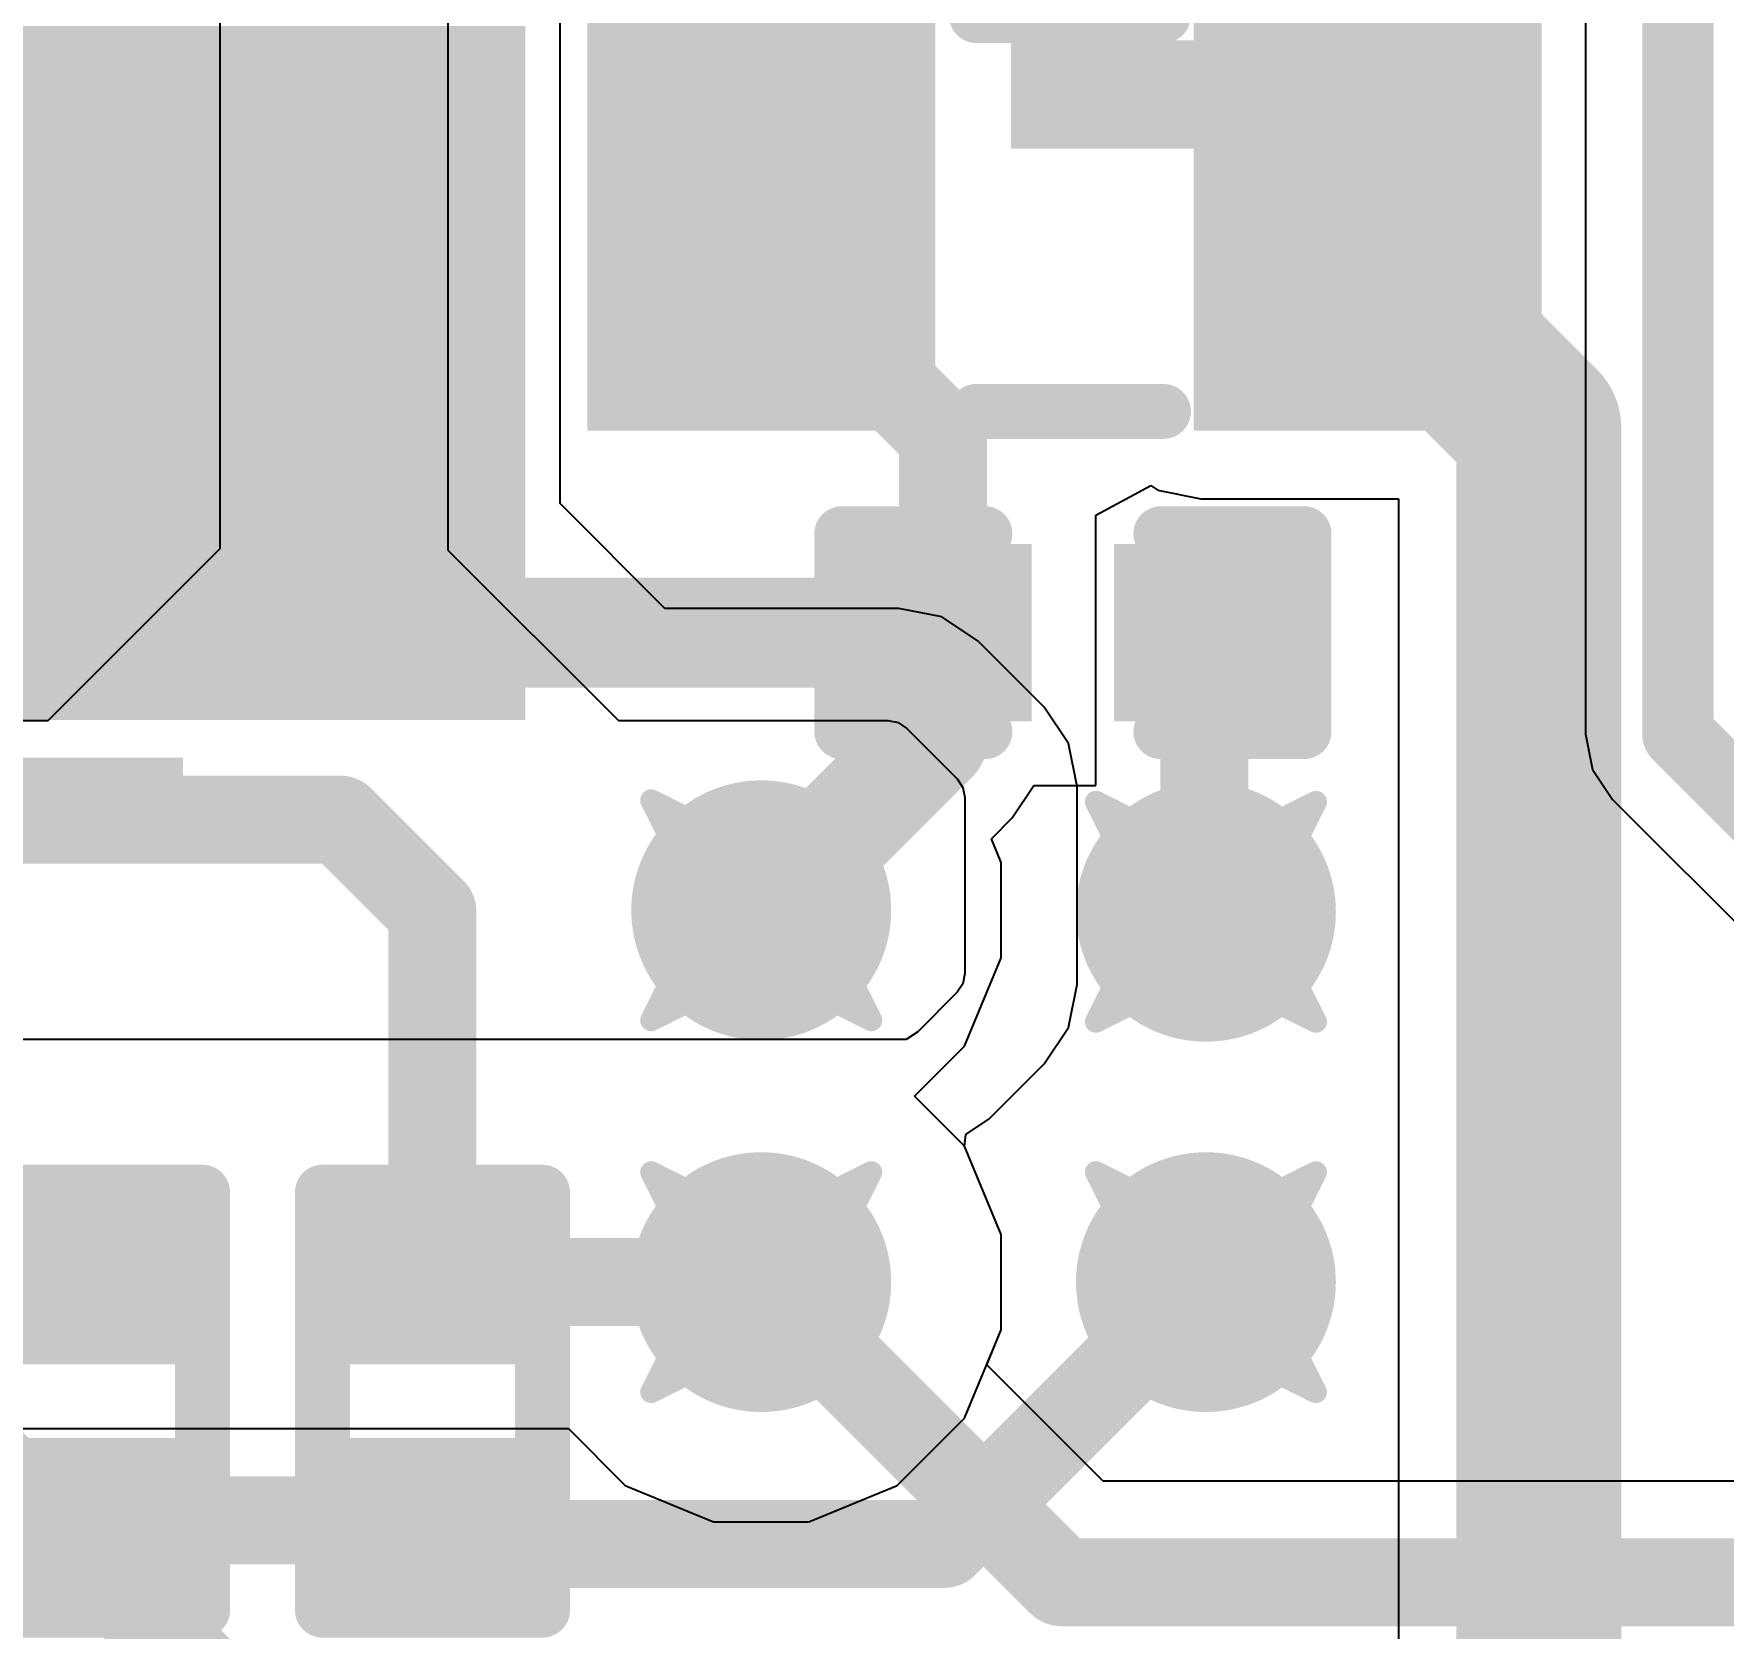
# Model space of a CAD drawing. Header units: inches. Extents: x -6 to 328, y -12 to 81.
# Drawn here: x 22.615 to 26.516, y 7.683 to 11.365 of the extents above; entities that cross this region are included whole.
import ezdxf

# ---------------------------------------------------------------- set-up
doc = ezdxf.new("R2010")
doc.units = ezdxf.units.IN
for name, color, linetype in [('Bottom Layer', 5, 'Continuous'), ('Bottom Overlay', 54, 'Continuous'), ('Drill Drawing', 1, 'Continuous'), ('Top Layer', 1, 'Continuous'), ('Top Overlay', 2, 'Continuous'), ('Top Paste', 8, 'Continuous'), ('Top Solder', 216, 'Continuous'), ('Via Holes', 16, 'Continuous')]:
    doc.layers.add(name, color=color, linetype=linetype)
doc.styles.add('Arial', font='', dxfattribs={"height": 0.2})
doc.styles.get('Arial').set_extended_font_data('Arial')

# ---------------------------------------------------------------- blocks, each defined once
blk = doc.blocks.new('LAN9255_ZMX019_9')
at = {"layer": 'Top Layer'}
for points in [[(5.09999996, 8.45000215), (5.09999996, 6.950002609999999), (4.90000036, 6.950002609999999), (4.90000036, 8.45000215)], [(5.49999916, 8.45000215), (5.49999916, 6.950002609999999), (5.29999956, 6.950002609999999), (5.29999956, 8.45000215)], [(5.900000899999999, 8.45000215), (5.900000899999999, 6.950002609999999), (5.7000013, 6.950002609999999), (5.7000013, 8.45000215)], [(6.300000099999999, 8.45000215), (6.300000099999999, 6.950002609999999), (6.100000499999999, 6.950002609999999), (6.100000499999999, 8.45000215)]]:
    blk.add_hatch(color=1, dxfattribs=at).paths.add_polyline_path(points)
at = {"layer": 'Top Paste'}
for points in [[(5.09999996, 8.45000215), (5.09999996, 6.950002609999999), (4.90000036, 6.950002609999999), (4.90000036, 8.45000215)], [(5.49999916, 8.45000215), (5.49999916, 6.950002609999999), (5.29999956, 6.950002609999999), (5.29999956, 8.45000215)], [(5.900000899999999, 8.45000215), (5.900000899999999, 6.950002609999999), (5.7000013, 6.950002609999999), (5.7000013, 8.45000215)], [(6.300000099999999, 8.45000215), (6.300000099999999, 6.950002609999999), (6.100000499999999, 6.950002609999999), (6.100000499999999, 8.45000215)]]:
    blk.add_hatch(color=8, dxfattribs=at).paths.add_polyline_path(points)
at = {"layer": 'Top Solder'}
for points in [[(5.20159996, 8.551602149999999), (5.20159996, 6.84840261), (4.79840036, 6.84840261), (4.79840036, 8.551602149999999)], [(5.601599159999999, 8.551602149999999), (5.601599159999999, 6.84840261), (5.198399559999999, 6.84840261), (5.198399559999999, 8.551602149999999)], [(6.0016009, 8.551602149999999), (6.0016009, 6.84840261), (5.5984013, 6.84840261), (5.5984013, 8.551602149999999)], [(6.4016001, 8.551602149999999), (6.4016001, 6.84840261), (5.9984005, 6.84840261), (5.9984005, 8.551602149999999)]]:
    blk.add_hatch(color=216, dxfattribs=at).paths.add_polyline_path(points)
blk = doc.blocks.new('R___0201_25')
at = {"layer": 'Top Layer'}
for points in [[(-0.40999791, 0.18499963), (-0.13999845, 0.18499963), (-0.13999845, -0.18499963), (-0.40999791, -0.18499963)], [(0.14000099, 0.18499963), (0.41000045, 0.18499963), (0.41000045, -0.18499963), (0.14000099, -0.18499963)]]:
    blk.add_hatch(color=1, dxfattribs=at).paths.add_polyline_path(points)
at = {"layer": 'Top Paste'}
for points in [[(-0.40999791, 0.18499963), (-0.13999845, 0.18499963), (-0.13999845, -0.18499963), (-0.40999791, -0.18499963)], [(0.14000099, 0.18499963), (0.41000045, 0.18499963), (0.41000045, -0.18499963), (0.14000099, -0.18499963)]]:
    blk.add_hatch(color=8, dxfattribs=at).paths.add_polyline_path(points)
at = {"layer": 'Top Solder'}
for points in [[(-0.46499907, 0.24000079), (-0.08499729, 0.24000079), (-0.08499729, -0.24000079), (-0.46499907, -0.24000079)], [(0.08499983, 0.24000079), (0.46500161, 0.24000079), (0.46500161, -0.24000079), (0.08499983, -0.24000079)]]:
    blk.add_hatch(color=216, dxfattribs=at).paths.add_polyline_path(points)
at = {"layer": 'Top Overlay'}
for points in [[(0.4826, 0.254, 0.127, 0.127, 0), (-0.4826, 0.254, 0.127, 0.127, 0)], [(-0.4826, -0.254, 0.127, 0.127, 0), (-0.4826, 0.254, 0.127, 0.127, 0)], [(0.4826, -0.254, 0.127, 0.127, 0), (0.4826, 0.254, 0.127, 0.127, 0)], [(0.4826, -0.254, 0.127, 0.127, 0), (-0.4826, -0.254, 0.127, 0.127, 0)]]:
    blk.add_lwpolyline(points, format="xyseb", dxfattribs=at)
for points in [[(-0.51435, 0.254, 0.0635, 0.0635, 1), (-0.4508499999999999, 0.254, 0.0635, 0.0635, 1)], [(-0.51435, 0.254, 0.0635, 0.0635, 1), (-0.4508499999999999, 0.254, 0.0635, 0.0635, 1)], [(0.4508499999999999, 0.254, 0.0635, 0.0635, 1), (0.51435, 0.254, 0.0635, 0.0635, 1)], [(0.4508499999999999, 0.254, 0.0635, 0.0635, 1), (0.51435, 0.254, 0.0635, 0.0635, 1)], [(-0.51435, -0.254, 0.0635, 0.0635, 1), (-0.4508499999999999, -0.254, 0.0635, 0.0635, 1)], [(-0.51435, -0.254, 0.0635, 0.0635, 1), (-0.4508499999999999, -0.254, 0.0635, 0.0635, 1)], [(0.4508499999999999, -0.254, 0.0635, 0.0635, 1), (0.51435, -0.254, 0.0635, 0.0635, 1)], [(0.4508499999999999, -0.254, 0.0635, 0.0635, 1), (0.51435, -0.254, 0.0635, 0.0635, 1)]]:
    blk.add_lwpolyline(points, format="xyseb", close=True, dxfattribs=at)
blk = doc.blocks.new('R___0201_26')
at = {"layer": 'Top Layer'}
for points in [[(-0.40999791, 0.18499963), (-0.13999845, 0.18499963), (-0.13999845, -0.18499963), (-0.40999791, -0.18499963)], [(0.14000099, 0.18499963), (0.41000045, 0.18499963), (0.41000045, -0.18499963), (0.14000099, -0.18499963)]]:
    blk.add_hatch(color=1, dxfattribs=at).paths.add_polyline_path(points)
at = {"layer": 'Top Paste'}
for points in [[(-0.40999791, 0.18499963), (-0.13999845, 0.18499963), (-0.13999845, -0.18499963), (-0.40999791, -0.18499963)], [(0.14000099, 0.18499963), (0.41000045, 0.18499963), (0.41000045, -0.18499963), (0.14000099, -0.18499963)]]:
    blk.add_hatch(color=8, dxfattribs=at).paths.add_polyline_path(points)
at = {"layer": 'Top Solder'}
for points in [[(-0.46499907, 0.24000079), (-0.08499729, 0.24000079), (-0.08499729, -0.24000079), (-0.46499907, -0.24000079)], [(0.08499983, 0.24000079), (0.46500161, 0.24000079), (0.46500161, -0.24000079), (0.08499983, -0.24000079)]]:
    blk.add_hatch(color=216, dxfattribs=at).paths.add_polyline_path(points)
at = {"layer": 'Top Overlay'}
for points in [[(0.4826, 0.254, 0.127, 0.127, 0), (-0.4826, 0.254, 0.127, 0.127, 0)], [(-0.4826, -0.254, 0.127, 0.127, 0), (-0.4826, 0.254, 0.127, 0.127, 0)], [(0.4826, -0.254, 0.127, 0.127, 0), (0.4826, 0.254, 0.127, 0.127, 0)], [(0.4826, -0.254, 0.127, 0.127, 0), (-0.4826, -0.254, 0.127, 0.127, 0)]]:
    blk.add_lwpolyline(points, format="xyseb", dxfattribs=at)
for points in [[(-0.51435, 0.254, 0.0635, 0.0635, 1), (-0.4508499999999999, 0.254, 0.0635, 0.0635, 1)], [(-0.51435, 0.254, 0.0635, 0.0635, 1), (-0.4508499999999999, 0.254, 0.0635, 0.0635, 1)], [(0.4508499999999999, 0.254, 0.0635, 0.0635, 1), (0.51435, 0.254, 0.0635, 0.0635, 1)], [(0.4508499999999999, 0.254, 0.0635, 0.0635, 1), (0.51435, 0.254, 0.0635, 0.0635, 1)], [(-0.51435, -0.254, 0.0635, 0.0635, 1), (-0.4508499999999999, -0.254, 0.0635, 0.0635, 1)], [(-0.51435, -0.254, 0.0635, 0.0635, 1), (-0.4508499999999999, -0.254, 0.0635, 0.0635, 1)], [(0.4508499999999999, -0.254, 0.0635, 0.0635, 1), (0.51435, -0.254, 0.0635, 0.0635, 1)], [(0.4508499999999999, -0.254, 0.0635, 0.0635, 1), (0.51435, -0.254, 0.0635, 0.0635, 1)]]:
    blk.add_lwpolyline(points, format="xyseb", close=True, dxfattribs=at)
blk = doc.blocks.new('IND_0603__1608_M_______42')
at = {"layer": 'Top Layer'}
for points in [[(-0.999998, 0.4000004699999999), (-0.3999992, 0.4000004699999999), (-0.3999992, -0.4000004699999999), (-0.999998, -0.4000004699999999)], [(0.40000174, 0.4000004699999999), (1.00000054, 0.4000004699999999), (1.00000054, -0.4000004699999999), (0.40000174, -0.4000004699999999)]]:
    blk.add_hatch(color=1, dxfattribs=at).paths.add_polyline_path(points)
at = {"layer": 'Top Paste'}
for points in [[(-0.999998, 0.4000004699999999), (-0.3999992, 0.4000004699999999), (-0.3999992, -0.4000004699999999), (-0.999998, -0.4000004699999999)], [(0.40000174, 0.4000004699999999), (1.00000054, 0.4000004699999999), (1.00000054, -0.4000004699999999), (0.40000174, -0.4000004699999999)]]:
    blk.add_hatch(color=8, dxfattribs=at).paths.add_polyline_path(points)
at = {"layer": 'Top Solder'}
for points in [[(-1.101598, 0.50160047), (-0.2983992, 0.50160047), (-0.2983992, -0.50160047), (-1.101598, -0.50160047)], [(0.29840174, 0.50160047), (1.10160054, 0.50160047), (1.10160054, -0.50160047), (0.29840174, -0.50160047)]]:
    blk.add_hatch(color=216, dxfattribs=at).paths.add_polyline_path(points)
at = {"layer": 'Top Overlay'}
for points in [[(-0.2032, 0.4571999999999999, 0.127, 0.127, 0), (0.2286, 0.4571999999999999, 0.127, 0.127, 0)], [(-0.2032, -0.4571999999999999, 0.127, 0.127, 0), (0.2286, -0.4571999999999999, 0.127, 0.127, 0)]]:
    blk.add_lwpolyline(points, format="xyseb", dxfattribs=at)
for points in [[(-0.23495, 0.4571999999999999, 0.0635, 0.0635, 1), (-0.17145, 0.4571999999999999, 0.0635, 0.0635, 1)], [(0.19685, 0.4571999999999999, 0.0635, 0.0635, 1), (0.26035, 0.4571999999999999, 0.0635, 0.0635, 1)], [(-0.23495, -0.4571999999999999, 0.0635, 0.0635, 1), (-0.17145, -0.4571999999999999, 0.0635, 0.0635, 1)], [(0.19685, -0.4571999999999999, 0.0635, 0.0635, 1), (0.26035, -0.4571999999999999, 0.0635, 0.0635, 1)]]:
    blk.add_lwpolyline(points, format="xyseb", close=True, dxfattribs=at)
blk = doc.blocks.new('CAP_0201_64')
at = {"layer": 'Top Layer'}
for points in [[(-0.4499991, 0.1499997), (-0.1499997, 0.1499997), (-0.1499997, -0.1499997), (-0.4499991, -0.1499997)], [(0.1499997, 0.1499997), (0.4499991, 0.1499997), (0.4499991, -0.1499997), (0.1499997, -0.1499997)]]:
    blk.add_hatch(color=1, dxfattribs=at).paths.add_polyline_path(points)
at = {"layer": 'Top Paste'}
for points in [[(-0.4499991, 0.1499997), (-0.1499997, 0.1499997), (-0.1499997, -0.1499997), (-0.4499991, -0.1499997)], [(0.1499997, 0.1499997), (0.4499991, 0.1499997), (0.4499991, -0.1499997), (0.1499997, -0.1499997)]]:
    blk.add_hatch(color=8, dxfattribs=at).paths.add_polyline_path(points)
at = {"layer": 'Top Solder'}
for points in [[(-0.50500026, 0.20500086), (-0.09499853999999999, 0.20500086), (-0.09499853999999999, -0.20500086), (-0.50500026, -0.20500086)], [(0.09499853999999999, 0.20500086), (0.50500026, 0.20500086), (0.50500026, -0.20500086), (0.09499853999999999, -0.20500086)]]:
    blk.add_hatch(color=216, dxfattribs=at).paths.add_polyline_path(points)
at = {"layer": 'Top Overlay'}
for points in [[(-0.5334, 0.2286, 0.127, 0.127, 0), (-0.2032, 0.2286, 0.127, 0.127, 0)], [(-0.5334, -0.2286, 0.127, 0.127, 0), (-0.5334, 0.2286, 0.127, 0.127, 0)], [(0.2032, 0.2286, 0.127, 0.127, 0), (0.5334, 0.2286, 0.127, 0.127, 0)], [(0.5334, -0.2286, 0.127, 0.127, 0), (0.5334, 0.2286, 0.127, 0.127, 0)], [(-0.5334, -0.2286, 0.127, 0.127, 0), (-0.2032, -0.2286, 0.127, 0.127, 0)], [(0.2032, -0.2286, 0.127, 0.127, 0), (0.5334, -0.2286, 0.127, 0.127, 0)]]:
    blk.add_lwpolyline(points, format="xyseb", dxfattribs=at)
for points in [[(-0.5651499999999999, 0.2286, 0.0635, 0.0635, 1), (-0.5016499999999999, 0.2286, 0.0635, 0.0635, 1)], [(-0.5651499999999999, 0.2286, 0.0635, 0.0635, 1), (-0.5016499999999999, 0.2286, 0.0635, 0.0635, 1)], [(-0.23495, 0.2286, 0.0635, 0.0635, 1), (-0.17145, 0.2286, 0.0635, 0.0635, 1)], [(0.17145, 0.2286, 0.0635, 0.0635, 1), (0.23495, 0.2286, 0.0635, 0.0635, 1)], [(0.5016499999999999, 0.2286, 0.0635, 0.0635, 1), (0.5651499999999999, 0.2286, 0.0635, 0.0635, 1)], [(0.5016499999999999, 0.2286, 0.0635, 0.0635, 1), (0.5651499999999999, 0.2286, 0.0635, 0.0635, 1)], [(-0.5651499999999999, -0.2286, 0.0635, 0.0635, 1), (-0.5016499999999999, -0.2286, 0.0635, 0.0635, 1)], [(-0.5651499999999999, -0.2286, 0.0635, 0.0635, 1), (-0.5016499999999999, -0.2286, 0.0635, 0.0635, 1)], [(-0.23495, -0.2286, 0.0635, 0.0635, 1), (-0.17145, -0.2286, 0.0635, 0.0635, 1)], [(0.17145, -0.2286, 0.0635, 0.0635, 1), (0.23495, -0.2286, 0.0635, 0.0635, 1)], [(0.5016499999999999, -0.2286, 0.0635, 0.0635, 1), (0.5651499999999999, -0.2286, 0.0635, 0.0635, 1)], [(0.5016499999999999, -0.2286, 0.0635, 0.0635, 1), (0.5651499999999999, -0.2286, 0.0635, 0.0635, 1)]]:
    blk.add_lwpolyline(points, format="xyseb", close=True, dxfattribs=at)

msp = doc.modelspace()

# ---------------------------------------------------------------- hatches: boundary and pattern name
at = {"layer": 'Bottom Layer'}
h = msp.add_hatch(color=5, dxfattribs=at)
edge = h.paths.add_edge_path()
edge.add_arc((24.294592, 9.340910959999999), 0.2999994, 0, 360)
h = msp.add_hatch(color=5, dxfattribs=at)
edge = h.paths.add_edge_path()
edge.add_arc((25.3212981, 9.33736004), 0.2999994, 0, 360)
h = msp.add_hatch(color=5, dxfattribs=at)
edge = h.paths.add_edge_path()
edge.add_arc((24.294592, 8.481999799999999), 0.2999994, 0, 360)
h = msp.add_hatch(color=5, dxfattribs=at)
edge = h.paths.add_edge_path()
edge.add_arc((25.3212981, 8.481999799999999), 0.2999994, 0, 360)
at = {"layer": 'Top Layer'}
for points in [[(24.871299, 11.0998), (25.1712984, 11.0998), (25.1712984, 12.63499632), (24.871299, 12.63499632)], [(24.871299, 11.0998), (25.9945886, 11.0998), (25.9945886, 11.35022876), (24.871299, 11.35022876)], [(25.3094236, 10.55022782), (25.9945886, 10.55022782), (25.9945886, 11.3502313), (25.3094236, 11.3502313)]]:
    msp.add_hatch(color=1, dxfattribs=at).paths.add_polyline_path(points)
h = msp.add_hatch(color=1, dxfattribs=at)
edge = h.paths.add_edge_path()
edge.add_arc((24.294592, 9.340910959999999), 0.2999994, 0, 360)
h = msp.add_hatch(color=1, dxfattribs=at)
edge = h.paths.add_edge_path()
edge.add_arc((25.3212981, 9.33736004), 0.2999994, 0, 360)
h = msp.add_hatch(color=1, dxfattribs=at)
edge = h.paths.add_edge_path()
edge.add_arc((24.294592, 8.481999799999999), 0.2999994, 0, 360)
h = msp.add_hatch(color=1, dxfattribs=at)
edge = h.paths.add_edge_path()
edge.add_arc((25.3212981, 8.481999799999999), 0.2999994, 0, 360)
at = {"layer": 'Via Holes'}
h = msp.add_hatch(color=7, dxfattribs=at)
edge = h.paths.add_edge_path()
edge.add_arc((24.294592, 9.340910959999999), 0.1499997, 0, 360)
h = msp.add_hatch(color=7, dxfattribs=at)
edge = h.paths.add_edge_path()
edge.add_arc((25.3212981, 9.33736004), 0.1499997, 0, 360)
h = msp.add_hatch(color=7, dxfattribs=at)
edge = h.paths.add_edge_path()
edge.add_arc((24.294592, 8.481999799999999), 0.1499997, 0, 360)
h = msp.add_hatch(color=7, dxfattribs=at)
edge = h.paths.add_edge_path()
edge.add_arc((25.3212981, 8.481999799999999), 0.1499997, 0, 360)

# ---------------------------------------------------------------- linework, layer by layer
at = {"layer": 'Bottom Layer'}
for p, q in [((23.04560034, 10.17636776), (23.04560034, 15.5690824)), ((23.5712, 13.3985), (23.5712, 10.1727635)), ((23.83017586, 10.28003532), (23.83017586, 13.3985)), ((26.19747872, 11.47764532), (26.19747872, 9.74762084)), ((24.07223532, 10.03797586), (23.83017586, 10.28003532)), ((22.64823258, 9.779), (23.04560034, 10.17636776)), ((23.5712, 10.1727635), (23.9649635, 9.779)), ((24.61260254, 10.03797586), (24.07223532, 10.03797586)), ((24.71170826, 10.01826292), (24.61260254, 10.03797586)), ((24.79572638, 9.9621213), (24.71170826, 10.01826292)), ((24.94812638, 9.809718759999999), (24.79572638, 9.9621213)), ((25.00426546, 9.72570064), (24.94812638, 9.809718759999999)), ((21.33313996, 9.779), (22.64823258, 9.779)), ((23.9649635, 9.779), (24.5870984, 9.779)), ((24.5870984, 9.779), (24.6106569, 9.774313699999999)), ((24.6106569, 9.774313699999999), (24.63063654, 9.76096346)), ((24.63063654, 9.76096346), (24.74696854, 9.644628919999999)), ((25.02397586, 9.62659746), (25.00426546, 9.72570064)), ((26.19747872, 9.74762084), (26.21374234, 9.665858239999999)), ((24.74696854, 9.644628919999999), (24.7603137, 9.62465436)), ((26.21374234, 9.665858239999999), (26.2600567, 9.59654418)), ((24.7603137, 9.62465436), (24.765, 9.6010984)), ((24.765, 9.6010984), (24.765, 9.19490414)), ((25.02397586, 9.1694), (25.02397586, 9.62659746)), ((26.2600567, 9.59654418), (26.60318784, 9.25341304)), ((24.7603137, 9.1713431), (24.74696346, 9.151363459999999)), ((24.765, 9.19490414), (24.7603137, 9.1713431)), ((25.00426292, 9.070294279999999), (25.02397586, 9.1694)), ((24.74696346, 9.151363459999999), (24.65603146, 9.06043146)), ((24.65603146, 9.06043146), (24.62904142, 9.042397459999998)), ((24.94812384, 8.98627616), (25.00426292, 9.070294279999999)), ((24.62904142, 9.042397459999998), (21.86940254, 9.042399999999999)), ((24.8211213, 8.85927362), (24.94812384, 8.98627616)), ((24.76693548, 8.823068459999998), (24.8211213, 8.85927362)), ((24.7642507, 8.79581172), (24.76693548, 8.823068459999998)), ((24.8485914, 8.5921977), (24.7642507, 8.79581172)), ((24.8485914, 8.3718019), (24.8485914, 8.5921977)), ((24.81514976, 8.29106292), (24.8485914, 8.3718019)), ((25.0842653, 8.02194738), (24.81514976, 8.29106292)), ((26.60318784, 8.02194738), (25.0842653, 8.02194738))]:
    msp.add_line(p, q, dxfattribs=at)
for points in [[(26.41113336, 9.74762084, 0.1651, 0.1651, 0), (26.41113336, 11.47764532, 0.1651, 0.1651, 0)], [(26.41113336, 9.74762084, 0.1651, 0.1651, 0), (26.8762226, 9.282531599999999, 0.1651, 0.1651, 0)], [(22.098, 8.4836, 0.2032, 0.2032, 0), (23.2168192, 7.364780799999999, 0.2032, 0.2032, 0)], [(24.294592, 8.481999799999999, 0.2032, 0.2032, 0), (24.98772244, 7.78886936, 0.2032, 0.2032, 0)], [(24.98772244, 7.78886936, 0.2032, 0.2032, 0), (30.25454452, 7.78886936, 0.2032, 0.2032, 0)]]:
    msp.add_lwpolyline(points, format="xyseb", dxfattribs=at)
for points in [[(26.36985836, 9.74762084, 0.08255, 0.08255, 1), (26.45240836, 9.74762084, 0.08255, 0.08255, 1)], [(26.36985836, 9.74762084, 0.08255, 0.08255, 1), (26.45240836, 9.74762084, 0.08255, 0.08255, 1)], [(24.243792, 8.481999799999999, 0.1016, 0.1016, 1), (24.345392, 8.481999799999999, 0.1016, 0.1016, 1)], [(24.93692244, 7.78886936, 0.1016, 0.1016, 1), (25.03852244, 7.78886936, 0.1016, 0.1016, 1)], [(24.93692244, 7.78886936, 0.1016, 0.1016, 1), (25.03852244, 7.78886936, 0.1016, 0.1016, 1)]]:
    msp.add_lwpolyline(points, format="xyseb", close=True, dxfattribs=at)
at = {"layer": 'Drill Drawing'}
for points in [[(24.040592, 9.59491096, 0.0508, 0.0508, 0), (24.294592, 9.46791096, 0.0508, 0.0508, 0)], [(24.040592, 9.59491096, 0.0508, 0.0508, 0), (24.167592, 9.340910959999999, 0.0508, 0.0508, 0)], [(24.294592, 9.46791096, 0.0508, 0.0508, 0), (24.548592, 9.59491096, 0.0508, 0.0508, 0)], [(24.421592, 9.340910959999999, 0.0508, 0.0508, 0), (24.548592, 9.59491096, 0.0508, 0.0508, 0)], [(25.0672981, 9.59136004, 0.0508, 0.0508, 0), (25.3212981, 9.46436004, 0.0508, 0.0508, 0)], [(25.0672981, 9.59136004, 0.0508, 0.0508, 0), (25.1942981, 9.33736004, 0.0508, 0.0508, 0)], [(25.3212981, 9.46436004, 0.0508, 0.0508, 0), (25.57529809999999, 9.59136004, 0.0508, 0.0508, 0)], [(25.4482981, 9.33736004, 0.0508, 0.0508, 0), (25.57529809999999, 9.59136004, 0.0508, 0.0508, 0)], [(24.040592, 9.08691096, 0.0508, 0.0508, 0), (24.167592, 9.340910959999999, 0.0508, 0.0508, 0)], [(24.421592, 9.340910959999999, 0.0508, 0.0508, 0), (24.548592, 9.08691096, 0.0508, 0.0508, 0)], [(25.0672981, 9.083360039999999, 0.0508, 0.0508, 0), (25.1942981, 9.33736004, 0.0508, 0.0508, 0)], [(25.4482981, 9.33736004, 0.0508, 0.0508, 0), (25.57529809999999, 9.083360039999999, 0.0508, 0.0508, 0)], [(24.040592, 9.08691096, 0.0508, 0.0508, 0), (24.294592, 9.213910959999998, 0.0508, 0.0508, 0)], [(24.294592, 9.213910959999998, 0.0508, 0.0508, 0), (24.548592, 9.08691096, 0.0508, 0.0508, 0)], [(25.0672981, 9.083360039999999, 0.0508, 0.0508, 0), (25.3212981, 9.21036004, 0.0508, 0.0508, 0)], [(25.3212981, 9.21036004, 0.0508, 0.0508, 0), (25.57529809999999, 9.083360039999999, 0.0508, 0.0508, 0)], [(24.040592, 8.7359998, 0.0508, 0.0508, 0), (24.294592, 8.6089998, 0.0508, 0.0508, 0)], [(24.040592, 8.7359998, 0.0508, 0.0508, 0), (24.167592, 8.481999799999999, 0.0508, 0.0508, 0)], [(24.294592, 8.6089998, 0.0508, 0.0508, 0), (24.548592, 8.7359998, 0.0508, 0.0508, 0)], [(24.421592, 8.481999799999999, 0.0508, 0.0508, 0), (24.548592, 8.7359998, 0.0508, 0.0508, 0)], [(25.0672981, 8.7359998, 0.0508, 0.0508, 0), (25.3212981, 8.6089998, 0.0508, 0.0508, 0)], [(25.0672981, 8.7359998, 0.0508, 0.0508, 0), (25.1942981, 8.481999799999999, 0.0508, 0.0508, 0)], [(25.3212981, 8.6089998, 0.0508, 0.0508, 0), (25.57529809999999, 8.7359998, 0.0508, 0.0508, 0)], [(25.4482981, 8.481999799999999, 0.0508, 0.0508, 0), (25.57529809999999, 8.7359998, 0.0508, 0.0508, 0)], [(24.040592, 8.2279998, 0.0508, 0.0508, 0), (24.167592, 8.481999799999999, 0.0508, 0.0508, 0)], [(24.421592, 8.481999799999999, 0.0508, 0.0508, 0), (24.548592, 8.2279998, 0.0508, 0.0508, 0)], [(25.0672981, 8.2279998, 0.0508, 0.0508, 0), (25.1942981, 8.481999799999999, 0.0508, 0.0508, 0)], [(25.4482981, 8.481999799999999, 0.0508, 0.0508, 0), (25.57529809999999, 8.2279998, 0.0508, 0.0508, 0)], [(24.040592, 8.2279998, 0.0508, 0.0508, 0), (24.294592, 8.3549998, 0.0508, 0.0508, 0)], [(24.294592, 8.3549998, 0.0508, 0.0508, 0), (24.548592, 8.2279998, 0.0508, 0.0508, 0)], [(25.0672981, 8.2279998, 0.0508, 0.0508, 0), (25.3212981, 8.3549998, 0.0508, 0.0508, 0)], [(25.3212981, 8.3549998, 0.0508, 0.0508, 0), (25.57529809999999, 8.2279998, 0.0508, 0.0508, 0)]]:
    msp.add_lwpolyline(points, format="xyseb", dxfattribs=at)
for points in [[(24.027892, 9.59491096, 0.0254, 0.0254, 1), (24.053292, 9.59491096, 0.0254, 0.0254, 1)], [(24.027892, 9.59491096, 0.0254, 0.0254, 1), (24.053292, 9.59491096, 0.0254, 0.0254, 1)], [(24.535892, 9.59491096, 0.0254, 0.0254, 1), (24.561292, 9.59491096, 0.0254, 0.0254, 1)], [(24.535892, 9.59491096, 0.0254, 0.0254, 1), (24.561292, 9.59491096, 0.0254, 0.0254, 1)], [(25.0545981, 9.59136004, 0.0254, 0.0254, 1), (25.0799981, 9.59136004, 0.0254, 0.0254, 1)], [(25.0545981, 9.59136004, 0.0254, 0.0254, 1), (25.0799981, 9.59136004, 0.0254, 0.0254, 1)], [(25.5625981, 9.59136004, 0.0254, 0.0254, 1), (25.5879981, 9.59136004, 0.0254, 0.0254, 1)], [(25.5625981, 9.59136004, 0.0254, 0.0254, 1), (25.5879981, 9.59136004, 0.0254, 0.0254, 1)], [(24.281892, 9.46791096, 0.0254, 0.0254, 1), (24.307292, 9.46791096, 0.0254, 0.0254, 1)], [(24.281892, 9.46791096, 0.0254, 0.0254, 1), (24.307292, 9.46791096, 0.0254, 0.0254, 1)], [(25.3085981, 9.46436004, 0.0254, 0.0254, 1), (25.3339981, 9.46436004, 0.0254, 0.0254, 1)], [(25.3085981, 9.46436004, 0.0254, 0.0254, 1), (25.3339981, 9.46436004, 0.0254, 0.0254, 1)], [(24.154892, 9.340910959999999, 0.0254, 0.0254, 1), (24.180292, 9.340910959999999, 0.0254, 0.0254, 1)], [(24.154892, 9.340910959999999, 0.0254, 0.0254, 1), (24.180292, 9.340910959999999, 0.0254, 0.0254, 1)], [(24.408892, 9.340910959999999, 0.0254, 0.0254, 1), (24.434292, 9.340910959999999, 0.0254, 0.0254, 1)], [(24.408892, 9.340910959999999, 0.0254, 0.0254, 1), (24.434292, 9.340910959999999, 0.0254, 0.0254, 1)], [(25.1815981, 9.33736004, 0.0254, 0.0254, 1), (25.2069981, 9.33736004, 0.0254, 0.0254, 1)], [(25.1815981, 9.33736004, 0.0254, 0.0254, 1), (25.2069981, 9.33736004, 0.0254, 0.0254, 1)], [(25.4355981, 9.33736004, 0.0254, 0.0254, 1), (25.4609981, 9.33736004, 0.0254, 0.0254, 1)], [(25.4355981, 9.33736004, 0.0254, 0.0254, 1), (25.4609981, 9.33736004, 0.0254, 0.0254, 1)], [(24.281892, 9.213910959999998, 0.0254, 0.0254, 1), (24.307292, 9.213910959999998, 0.0254, 0.0254, 1)], [(24.281892, 9.213910959999998, 0.0254, 0.0254, 1), (24.307292, 9.213910959999998, 0.0254, 0.0254, 1)], [(25.3085981, 9.21036004, 0.0254, 0.0254, 1), (25.3339981, 9.21036004, 0.0254, 0.0254, 1)], [(25.3085981, 9.21036004, 0.0254, 0.0254, 1), (25.3339981, 9.21036004, 0.0254, 0.0254, 1)], [(24.027892, 9.08691096, 0.0254, 0.0254, 1), (24.053292, 9.08691096, 0.0254, 0.0254, 1)], [(24.027892, 9.08691096, 0.0254, 0.0254, 1), (24.053292, 9.08691096, 0.0254, 0.0254, 1)], [(24.535892, 9.08691096, 0.0254, 0.0254, 1), (24.561292, 9.08691096, 0.0254, 0.0254, 1)], [(24.535892, 9.08691096, 0.0254, 0.0254, 1), (24.561292, 9.08691096, 0.0254, 0.0254, 1)], [(25.0545981, 9.083360039999999, 0.0254, 0.0254, 1), (25.0799981, 9.083360039999999, 0.0254, 0.0254, 1)], [(25.0545981, 9.083360039999999, 0.0254, 0.0254, 1), (25.0799981, 9.083360039999999, 0.0254, 0.0254, 1)], [(25.5625981, 9.083360039999999, 0.0254, 0.0254, 1), (25.5879981, 9.083360039999999, 0.0254, 0.0254, 1)], [(25.5625981, 9.083360039999999, 0.0254, 0.0254, 1), (25.5879981, 9.083360039999999, 0.0254, 0.0254, 1)], [(24.027892, 8.7359998, 0.0254, 0.0254, 1), (24.053292, 8.7359998, 0.0254, 0.0254, 1)], [(24.027892, 8.7359998, 0.0254, 0.0254, 1), (24.053292, 8.7359998, 0.0254, 0.0254, 1)], [(24.535892, 8.7359998, 0.0254, 0.0254, 1), (24.561292, 8.7359998, 0.0254, 0.0254, 1)], [(24.535892, 8.7359998, 0.0254, 0.0254, 1), (24.561292, 8.7359998, 0.0254, 0.0254, 1)], [(25.0545981, 8.7359998, 0.0254, 0.0254, 1), (25.0799981, 8.7359998, 0.0254, 0.0254, 1)], [(25.0545981, 8.7359998, 0.0254, 0.0254, 1), (25.0799981, 8.7359998, 0.0254, 0.0254, 1)], [(25.5625981, 8.7359998, 0.0254, 0.0254, 1), (25.5879981, 8.7359998, 0.0254, 0.0254, 1)], [(25.5625981, 8.7359998, 0.0254, 0.0254, 1), (25.5879981, 8.7359998, 0.0254, 0.0254, 1)], [(24.281892, 8.6089998, 0.0254, 0.0254, 1), (24.307292, 8.6089998, 0.0254, 0.0254, 1)], [(24.281892, 8.6089998, 0.0254, 0.0254, 1), (24.307292, 8.6089998, 0.0254, 0.0254, 1)], [(25.3085981, 8.6089998, 0.0254, 0.0254, 1), (25.3339981, 8.6089998, 0.0254, 0.0254, 1)], [(25.3085981, 8.6089998, 0.0254, 0.0254, 1), (25.3339981, 8.6089998, 0.0254, 0.0254, 1)], [(24.154892, 8.481999799999999, 0.0254, 0.0254, 1), (24.180292, 8.481999799999999, 0.0254, 0.0254, 1)], [(24.154892, 8.481999799999999, 0.0254, 0.0254, 1), (24.180292, 8.481999799999999, 0.0254, 0.0254, 1)], [(24.408892, 8.481999799999999, 0.0254, 0.0254, 1), (24.434292, 8.481999799999999, 0.0254, 0.0254, 1)], [(24.408892, 8.481999799999999, 0.0254, 0.0254, 1), (24.434292, 8.481999799999999, 0.0254, 0.0254, 1)], [(25.1815981, 8.481999799999999, 0.0254, 0.0254, 1), (25.2069981, 8.481999799999999, 0.0254, 0.0254, 1)], [(25.1815981, 8.481999799999999, 0.0254, 0.0254, 1), (25.2069981, 8.481999799999999, 0.0254, 0.0254, 1)], [(25.4355981, 8.481999799999999, 0.0254, 0.0254, 1), (25.4609981, 8.481999799999999, 0.0254, 0.0254, 1)], [(25.4355981, 8.481999799999999, 0.0254, 0.0254, 1), (25.4609981, 8.481999799999999, 0.0254, 0.0254, 1)], [(24.281892, 8.3549998, 0.0254, 0.0254, 1), (24.307292, 8.3549998, 0.0254, 0.0254, 1)], [(24.281892, 8.3549998, 0.0254, 0.0254, 1), (24.307292, 8.3549998, 0.0254, 0.0254, 1)], [(25.3085981, 8.3549998, 0.0254, 0.0254, 1), (25.3339981, 8.3549998, 0.0254, 0.0254, 1)], [(25.3085981, 8.3549998, 0.0254, 0.0254, 1), (25.3339981, 8.3549998, 0.0254, 0.0254, 1)], [(24.027892, 8.2279998, 0.0254, 0.0254, 1), (24.053292, 8.2279998, 0.0254, 0.0254, 1)], [(24.027892, 8.2279998, 0.0254, 0.0254, 1), (24.053292, 8.2279998, 0.0254, 0.0254, 1)], [(24.535892, 8.2279998, 0.0254, 0.0254, 1), (24.561292, 8.2279998, 0.0254, 0.0254, 1)], [(24.535892, 8.2279998, 0.0254, 0.0254, 1), (24.561292, 8.2279998, 0.0254, 0.0254, 1)], [(25.0545981, 8.2279998, 0.0254, 0.0254, 1), (25.0799981, 8.2279998, 0.0254, 0.0254, 1)], [(25.0545981, 8.2279998, 0.0254, 0.0254, 1), (25.0799981, 8.2279998, 0.0254, 0.0254, 1)], [(25.5625981, 8.2279998, 0.0254, 0.0254, 1), (25.5879981, 8.2279998, 0.0254, 0.0254, 1)], [(25.5625981, 8.2279998, 0.0254, 0.0254, 1), (25.5879981, 8.2279998, 0.0254, 0.0254, 1)]]:
    msp.add_lwpolyline(points, format="xyseb", close=True, dxfattribs=at)
at = {"layer": 'Top Layer'}
for p, q in [((25.0673997, 10.25371584), (25.1943997, 10.32159988)), ((25.1943997, 10.32159988), (25.21031788, 10.3109649)), ((25.21031788, 10.3109649), (25.3094236, 10.29125196)), ((25.3094236, 10.29125196), (25.7662045, 10.29125196)), ((25.7662045, 10.29125196), (25.7662045, 7.208799399999999)), ((25.0673997, 9.628799639999999), (25.0673997, 10.25371584)), ((24.87432414, 9.55439542), (24.92403956, 9.628799639999999)), ((24.92403956, 9.628799639999999), (25.0673997, 9.628799639999999)), ((24.82587618, 9.50594746), (24.87432414, 9.55439542)), ((24.8485914, 9.45110886), (24.82587618, 9.50594746)), ((24.8485914, 9.23071306), (24.8485914, 9.45110886)), ((24.7642507, 9.027096499999999), (24.8485914, 9.23071306)), ((24.64860958, 8.91145538), (24.7642507, 9.027096499999999)), ((24.7642507, 8.795814259999998), (24.64860958, 8.91145538)), ((24.8485914, 8.5921977), (24.7642507, 8.795814259999998)), ((24.8485914, 8.3718019), (24.8485914, 8.5921977)), ((24.7642507, 8.168185339999999), (24.8485914, 8.3718019)), ((24.60840646, 8.0123411), (24.7642507, 8.168185339999999)), ((22.54167196, 8.1437988), (23.13879294, 8.1437988)), ((23.13879294, 8.1437988), (23.13879294, 8.14379372)), ((23.13879294, 8.14379372), (23.14740608, 8.14379626)), ((23.14740608, 8.14379626), (23.14740608, 8.14380134)), ((23.14740608, 8.14380134), (23.8493173, 8.14380134)), ((23.8493173, 8.14380134), (23.98077754, 8.0123411)), ((23.98077754, 8.0123411), (24.1843941, 7.9280004)), ((24.4047899, 7.9280004), (24.60840646, 8.0123411)), ((24.1843941, 7.9280004), (24.4047899, 7.9280004))]:
    msp.add_line(p, q, dxfattribs=at)
for points in [[(25.49619234, 11.245088, 0.2032, 0.2032, 0), (25.69459174, 11.0466886, 0.2032, 0.2032, 0)], [(25.69459174, 10.85022722, 0.2032, 0.2032, 0), (25.69459174, 11.0466886, 0.2032, 0.2032, 0)], [(24.294592, 10.85022722, 0.2032, 0.2032, 0), (24.294592, 10.95022956, 0.2032, 0.2032, 0)], [(25.69459174, 10.85022722, 0.3809999999999999, 0.3809999999999999, 0), (26.08992496, 10.454894, 0.3809999999999999, 0.3809999999999999, 0)], [(24.294592, 10.85022722, 0.2032, 0.2032, 0), (24.4929914, 10.65182782, 0.2032, 0.2032, 0)], [(19.17578588, 10.78200028, 0.2032, 0.2032, 0), (22.89839972, 10.78200028, 0.2032, 0.2032, 0)], [(24.4929914, 10.65182782, 0.2032, 0.2032, 0), (24.49917122, 10.65182782, 0.2032, 0.2032, 0)], [(24.49917122, 10.65182782, 0.2032, 0.2032, 0), (24.7142, 10.43679904, 0.2032, 0.2032, 0)], [(26.08992496, 7.050133219999999, 0.3809999999999999, 0.3809999999999999, 0), (26.08992496, 10.454894, 0.3809999999999999, 0.3809999999999999, 0)], [(24.7142, 9.98199934, 0.2032, 0.2032, 0), (24.7142, 10.43679904, 0.2032, 0.2032, 0)], [(20.10130092, 10.38199854, 0.2032, 0.2032, 0), (22.89839972, 10.38199854, 0.2032, 0.2032, 0)], [(22.89839972, 9.98199934, 0.254, 0.254, 0), (24.7142, 9.98199934, 0.254, 0.254, 0)], [(24.6912003, 9.95899964, 0.254, 0.254, 0), (24.7142, 9.98199934, 0.254, 0.254, 0)], [(24.6912003, 9.73751926, 0.254, 0.254, 0), (24.6912003, 9.95899964, 0.254, 0.254, 0)], [(25.3141988, 9.98199934, 0.2032, 0.2032, 0), (25.31774718, 9.97845096, 0.2032, 0.2032, 0)], [(25.31774718, 9.340910959999999, 0.2032, 0.2032, 0), (25.31774718, 9.97845096, 0.2032, 0.2032, 0)], [(24.294592, 9.340910959999999, 0.254, 0.254, 0), (24.6912003, 9.73751926, 0.254, 0.254, 0)], [(19.2052956, 9.55012568, 0.2032, 0.2032, 0), (23.32283372, 9.55012568, 0.2032, 0.2032, 0)], [(23.32283372, 9.55012568, 0.2032, 0.2032, 0), (23.53559936, 9.33736004, 0.2032, 0.2032, 0)], [(25.31774718, 9.340910959999999, 0.2032, 0.2032, 0), (25.3212981, 9.33736004, 0.2032, 0.2032, 0)], [(23.53559936, 8.481999799999999, 0.2032, 0.2032, 0), (23.53559936, 9.33736004, 0.2032, 0.2032, 0)], [(22.098, 8.481997259999998, 0.2032, 0.2032, 0), (22.75059966, 8.481997259999998, 0.2032, 0.2032, 0)], [(23.53559936, 8.481999799999999, 0.2032, 0.2032, 0), (24.294592, 8.481999799999999, 0.2032, 0.2032, 0)], [(24.7164987, 7.8772004, 0.2032, 0.2032, 0), (25.3212981, 8.481999799999999, 0.2032, 0.2032, 0)], [(22.75059966, 7.93199836, 0.2032, 0.2032, 0), (23.53559682, 7.93199836, 0.2032, 0.2032, 0)], [(23.3934, 7.924799999999999, 0.2032, 0.2032, 0), (23.4409996, 7.8772004, 0.2032, 0.2032, 0)], [(23.53559682, 7.93199836, 0.2032, 0.2032, 0), (23.53559936, 7.932000899999999, 0.2032, 0.2032, 0)], [(23.53559936, 7.932000899999999, 0.2032, 0.2032, 0), (23.56900036, 7.898599899999999, 0.2032, 0.2032, 0)], [(23.4409996, 7.8772004, 0.2032, 0.2032, 0), (24.7164987, 7.8772004, 0.2032, 0.2032, 0)]]:
    msp.add_lwpolyline(points, format="xyseb", dxfattribs=at)
for points in [[(25.44539234, 11.245088, 0.1016, 0.1016, 1), (25.54699234, 11.245088, 0.1016, 0.1016, 1)], [(25.64379174, 11.0466886, 0.1016, 0.1016, 1), (25.74539174, 11.0466886, 0.1016, 0.1016, 1)], [(25.64379174, 11.0466886, 0.1016, 0.1016, 1), (25.74539174, 11.0466886, 0.1016, 0.1016, 1)], [(24.243792, 10.95022956, 0.1016, 0.1016, 1), (24.345392, 10.95022956, 0.1016, 0.1016, 1)], [(25.59934174, 10.85022722, 0.1905, 0.1905, 1), (25.78984174, 10.85022722, 0.1905, 0.1905, 1)], [(24.243792, 10.85022722, 0.1016, 0.1016, 1), (24.345392, 10.85022722, 0.1016, 0.1016, 1)], [(24.243792, 10.85022722, 0.1016, 0.1016, 1), (24.345392, 10.85022722, 0.1016, 0.1016, 1)], [(25.64379174, 10.85022722, 0.1016, 0.1016, 1), (25.74539174, 10.85022722, 0.1016, 0.1016, 1)], [(22.84759972, 10.78200028, 0.1016, 0.1016, 1), (22.94919972, 10.78200028, 0.1016, 0.1016, 1)], [(24.4421914, 10.65182782, 0.1016, 0.1016, 1), (24.5437914, 10.65182782, 0.1016, 0.1016, 1)], [(24.4421914, 10.65182782, 0.1016, 0.1016, 1), (24.5437914, 10.65182782, 0.1016, 0.1016, 1)], [(24.44837122, 10.65182782, 0.1016, 0.1016, 1), (24.54997122, 10.65182782, 0.1016, 0.1016, 1)], [(24.44837122, 10.65182782, 0.1016, 0.1016, 1), (24.54997122, 10.65182782, 0.1016, 0.1016, 1)], [(25.99467496, 10.454894, 0.1905, 0.1905, 1), (26.18517496, 10.454894, 0.1905, 0.1905, 1)], [(25.99467496, 10.454894, 0.1905, 0.1905, 1), (26.18517496, 10.454894, 0.1905, 0.1905, 1)], [(24.6634, 10.43679904, 0.1016, 0.1016, 1), (24.765, 10.43679904, 0.1016, 0.1016, 1)], [(24.6634, 10.43679904, 0.1016, 0.1016, 1), (24.765, 10.43679904, 0.1016, 0.1016, 1)], [(22.84759972, 10.38199854, 0.1016, 0.1016, 1), (22.94919972, 10.38199854, 0.1016, 0.1016, 1)], [(22.83489972, 9.98199934, 0.127, 0.127, 1), (22.96189972, 9.98199934, 0.127, 0.127, 1)], [(24.6507, 9.98199934, 0.127, 0.127, 1), (24.7777, 9.98199934, 0.127, 0.127, 1)], [(24.6507, 9.98199934, 0.127, 0.127, 1), (24.7777, 9.98199934, 0.127, 0.127, 1)], [(24.6277003, 9.95899964, 0.127, 0.127, 1), (24.7547003, 9.95899964, 0.127, 0.127, 1)], [(24.6277003, 9.95899964, 0.127, 0.127, 1), (24.7547003, 9.95899964, 0.127, 0.127, 1)], [(24.6634, 9.98199934, 0.1016, 0.1016, 1), (24.765, 9.98199934, 0.1016, 0.1016, 1)], [(25.2633988, 9.98199934, 0.1016, 0.1016, 1), (25.3649988, 9.98199934, 0.1016, 0.1016, 1)], [(25.26694718, 9.97845096, 0.1016, 0.1016, 1), (25.36854718, 9.97845096, 0.1016, 0.1016, 1)], [(25.26694718, 9.97845096, 0.1016, 0.1016, 1), (25.36854718, 9.97845096, 0.1016, 0.1016, 1)], [(24.6277003, 9.73751926, 0.127, 0.127, 1), (24.7547003, 9.73751926, 0.127, 0.127, 1)], [(24.6277003, 9.73751926, 0.127, 0.127, 1), (24.7547003, 9.73751926, 0.127, 0.127, 1)], [(23.27203372, 9.55012568, 0.1016, 0.1016, 1), (23.37363372, 9.55012568, 0.1016, 0.1016, 1)], [(23.27203372, 9.55012568, 0.1016, 0.1016, 1), (23.37363372, 9.55012568, 0.1016, 0.1016, 1)], [(24.231092, 9.340910959999999, 0.127, 0.127, 1), (24.358092, 9.340910959999999, 0.127, 0.127, 1)], [(25.26694718, 9.340910959999999, 0.1016, 0.1016, 1), (25.36854718, 9.340910959999999, 0.1016, 0.1016, 1)], [(25.26694718, 9.340910959999999, 0.1016, 0.1016, 1), (25.36854718, 9.340910959999999, 0.1016, 0.1016, 1)], [(23.48479936, 9.33736004, 0.1016, 0.1016, 1), (23.58639936, 9.33736004, 0.1016, 0.1016, 1)], [(23.48479936, 9.33736004, 0.1016, 0.1016, 1), (23.58639936, 9.33736004, 0.1016, 0.1016, 1)], [(25.2704981, 9.33736004, 0.1016, 0.1016, 1), (25.3720981, 9.33736004, 0.1016, 0.1016, 1)], [(22.69979966, 8.481997259999998, 0.1016, 0.1016, 1), (22.80139966, 8.481997259999998, 0.1016, 0.1016, 1)], [(23.48479936, 8.481999799999999, 0.1016, 0.1016, 1), (23.58639936, 8.481999799999999, 0.1016, 0.1016, 1)], [(23.48479936, 8.481999799999999, 0.1016, 0.1016, 1), (23.58639936, 8.481999799999999, 0.1016, 0.1016, 1)], [(24.243792, 8.481999799999999, 0.1016, 0.1016, 1), (24.345392, 8.481999799999999, 0.1016, 0.1016, 1)], [(25.2704981, 8.481999799999999, 0.1016, 0.1016, 1), (25.3720981, 8.481999799999999, 0.1016, 0.1016, 1)], [(22.69979966, 7.93199836, 0.1016, 0.1016, 1), (22.80139966, 7.93199836, 0.1016, 0.1016, 1)], [(23.3426, 7.924799999999999, 0.1016, 0.1016, 1), (23.4442, 7.924799999999999, 0.1016, 0.1016, 1)], [(23.48479682, 7.93199836, 0.1016, 0.1016, 1), (23.58639682, 7.93199836, 0.1016, 0.1016, 1)], [(23.48479682, 7.93199836, 0.1016, 0.1016, 1), (23.58639682, 7.93199836, 0.1016, 0.1016, 1)], [(23.48479936, 7.932000899999999, 0.1016, 0.1016, 1), (23.58639936, 7.932000899999999, 0.1016, 0.1016, 1)], [(23.48479936, 7.932000899999999, 0.1016, 0.1016, 1), (23.58639936, 7.932000899999999, 0.1016, 0.1016, 1)], [(23.51820036, 7.898599899999999, 0.1016, 0.1016, 1), (23.61980036, 7.898599899999999, 0.1016, 0.1016, 1)], [(23.3901996, 7.8772004, 0.1016, 0.1016, 1), (23.4917996, 7.8772004, 0.1016, 0.1016, 1)], [(23.3901996, 7.8772004, 0.1016, 0.1016, 1), (23.4917996, 7.8772004, 0.1016, 0.1016, 1)], [(24.6656987, 7.8772004, 0.1016, 0.1016, 1), (24.7672987, 7.8772004, 0.1016, 0.1016, 1)], [(24.6656987, 7.8772004, 0.1016, 0.1016, 1), (24.7672987, 7.8772004, 0.1016, 0.1016, 1)]]:
    msp.add_lwpolyline(points, format="xyseb", close=True, dxfattribs=at)

# ---------------------------------------------------------------- block references
at = {"rotation": 270}
for name, p in [('LAN9255_ZMX019_9', (15.19839734, 16.18199964)), ('R___0201_25', (22.75059966, 8.20699908)), ('R___0201_26', (23.53559936, 8.20700162))]:
    msp.add_blockref(name, p, dxfattribs=at)
for name, p in [('IND_0603__1608_M_______42', (24.9945906, 10.95022956)), ('CAP_0201_64', (25.0141994, 9.98199934))]:
    msp.add_blockref(name, p)

# ---------------------------------------------------------------- texts
at = {"layer": 'Bottom Overlay', "style": 'Arial', "text_generation_flag": 2}
msp.add_text('L4', height=0.6858, rotation=270, dxfattribs=at).set_placement((22.27367656, 9.52529464))

doc.saveas('drawing.dxf')
